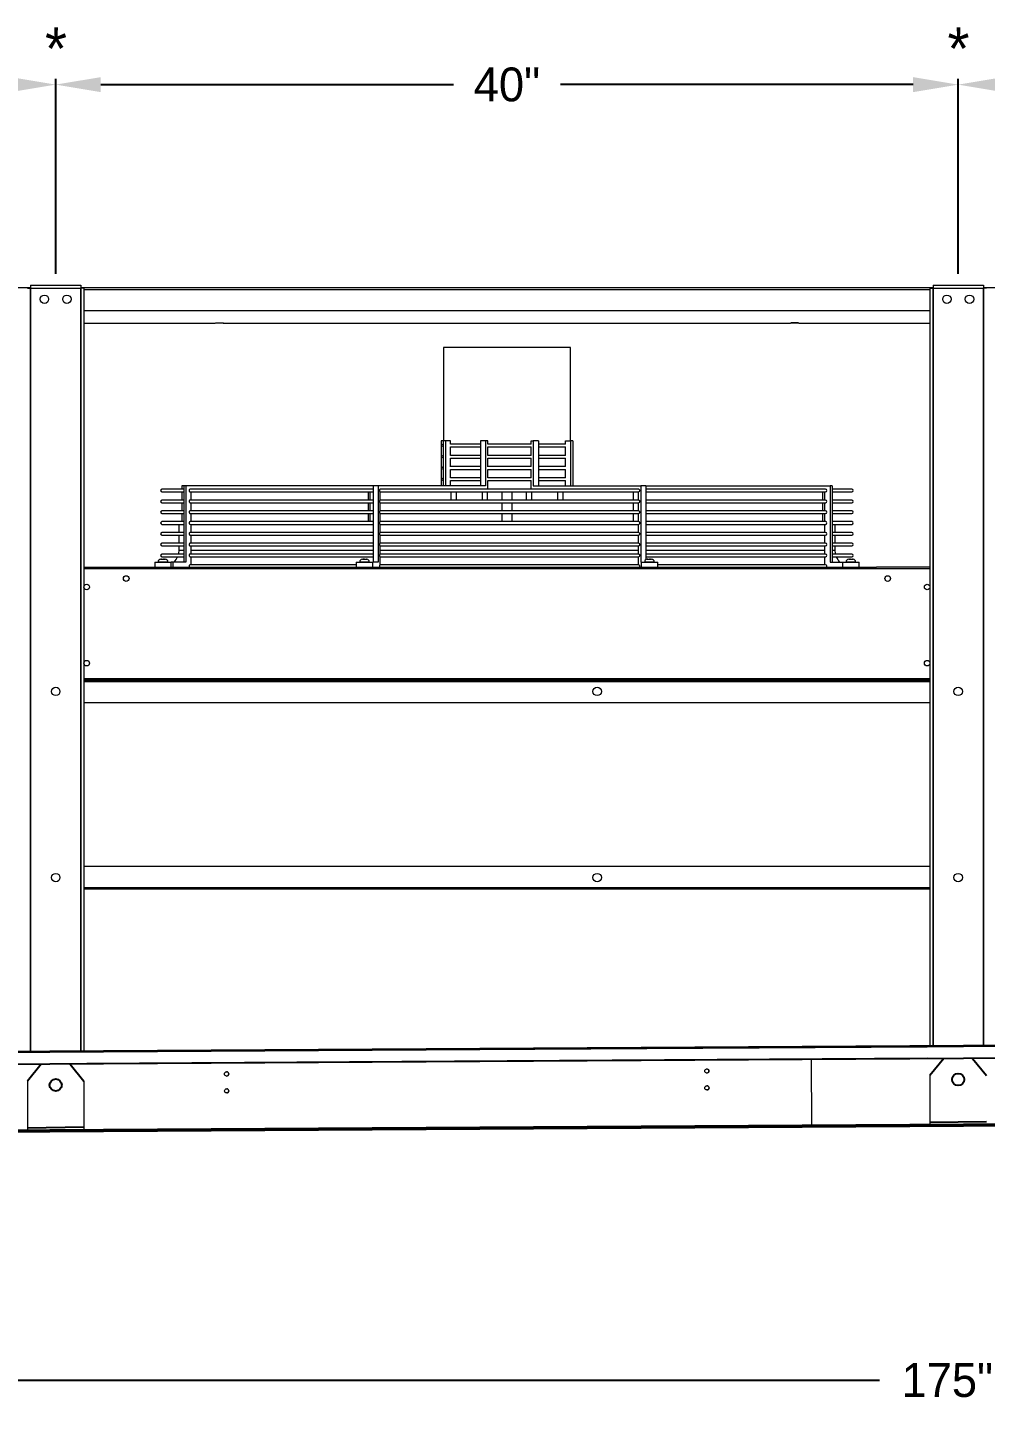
# Model space of a CAD drawing. Extents: x 6 to 271, y -23 to 146.
# Drawn here: x 136.7 to 179.2, y 35.3 to 96.2 of the extents above; entities that cross this region are included whole.
import ezdxf
from ezdxf.enums import TextEntityAlignment as Align

# ---------------------------------------------------------------- set-up
doc = ezdxf.new("R2010")
doc.units = 0
doc.header["$MEASUREMENT"] = 0
doc.layers.get('0').update_dxf_attribs({"linetype": 'CONTINUOUS'})
doc.layers.get('Defpoints').update_dxf_attribs({"linetype": 'CONTINUOUS'})
doc.dimstyles.get("Standard").update_dxf_attribs({"dimtxt": 1.5, "dimasz": 2, "dimexe": 0.25, "dimexo": 0.5, "dimgap": 0.75, "dimtad": 0, "dimtih": 1, "dimtoh": 1, "dimdec": 4, "dimzin": 0, "dimdsep": 46, "dimlunit": 5, "dimtxsty": 'STANDARD', "dimcen": 0.125, "dimclrd": 1, "dimclre": 1, "dimclrt": 1, "dimadec": 0, "dimazin": 0, "dimtfac": 1, "dimtdec": 4, "dimtofl": 0, "dimtmove": 0, "dimatfit": 3, "dimfxl": 1, "dimfrac": 2, "dimtolj": 1, "dimtzin": 0, "dimarcsym": 0})

# ---------------------------------------------------------------- blocks, each defined once
blk = doc.blocks.new('*D29')
at = {"color": 7, "lineweight": -2}
for p, q in [((97.495, 85.293), (97.495, 93.929)), ((137.995, 85.293), (137.995, 93.929)), ((99.495, 93.679), (112.62, 93.679)), ((135.995, 93.679), (122.87, 93.679))]:
    blk.add_line(p, q, dxfattribs=at)
at = {"color": 7}
for points in [[(99.495, 94.012), (99.495, 93.346), (97.495, 93.679)], [(135.995, 94.012), (135.995, 93.346), (137.995, 93.679)]]:
    blk.add_solid(points, dxfattribs=at)
at = {"layer": 'Defpoints', "color": 0}
for p in [(137.995, 93.679), (97.495, 84.793), (137.995, 84.793)]:
    blk.add_point(p, dxfattribs=at)
at = {"color": 7, "insert": (117.745, 93.679), "char_height": 1.5, "attachment_point": 5}
blk.add_mtext('\\A1;40 1/2"', dxfattribs=at)
blk = doc.blocks.new('*D30')
at = {"color": 7, "lineweight": -2}
for p, q in [((137.995, 85.293), (137.995, 93.929)), ((177.995, 85.293), (177.995, 93.929)), ((139.995, 93.679), (155.62, 93.679)), ((175.995, 93.679), (160.37, 93.679))]:
    blk.add_line(p, q, dxfattribs=at)
at = {"color": 7}
for points in [[(139.995, 94.012), (139.995, 93.346), (137.995, 93.679)], [(175.995, 94.012), (175.995, 93.346), (177.995, 93.679)]]:
    blk.add_solid(points, dxfattribs=at)
at = {"layer": 'Defpoints', "color": 0}
for p in [(177.995, 93.679), (137.995, 84.793), (177.995, 84.793)]:
    blk.add_point(p, dxfattribs=at)
at = {"color": 7, "insert": (157.995, 93.679), "char_height": 1.5, "attachment_point": 5}
blk.add_mtext('\\A1;40"', dxfattribs=at)
blk = doc.blocks.new('*D31')
at = {"color": 7, "lineweight": -2}
for p, q in [((177.995, 85.293), (177.995, 93.929)), ((217.995, 85.293), (217.995, 93.929)), ((179.995, 93.679), (195.62, 93.679)), ((215.995, 93.679), (200.37, 93.679))]:
    blk.add_line(p, q, dxfattribs=at)
at = {"color": 7}
for points in [[(179.995, 94.012), (179.995, 93.346), (177.995, 93.679)], [(215.995, 94.012), (215.995, 93.346), (217.995, 93.679)]]:
    blk.add_solid(points, dxfattribs=at)
at = {"layer": 'Defpoints', "color": 0}
for p in [(217.995, 93.679), (177.995, 84.793), (217.995, 84.793)]:
    blk.add_point(p, dxfattribs=at)
at = {"color": 7, "insert": (197.995, 93.679), "char_height": 1.5, "attachment_point": 5}
blk.add_mtext('\\A1;40"', dxfattribs=at)
blk = doc.blocks.new('*D34')
at = {"color": 7, "lineweight": -2}
for p, q in [((265.011, 47.584), (265.011, 36.018)), ((90.014, 46.497), (90.014, 36.018)), ((92.014, 36.268), (174.512, 36.268)), ((263.011, 36.268), (180.512, 36.268))]:
    blk.add_line(p, q, dxfattribs=at)
at = {"color": 7}
for points in [[(92.014, 36.601), (92.014, 35.934), (90.014, 36.268)], [(263.011, 36.601), (263.011, 35.934), (265.011, 36.268)]]:
    blk.add_solid(points, dxfattribs=at)
at = {"layer": 'Defpoints', "color": 0}
for p in [(265.011, 48.084), (90.014, 46.997), (265.011, 36.268)]:
    blk.add_point(p, dxfattribs=at)
at = {"color": 7, "insert": (177.512, 36.268), "char_height": 1.5, "attachment_point": 5}
blk.add_mtext('\\A1;175"', dxfattribs=at)

msp = doc.modelspace()

# ---------------------------------------------------------------- linework, layer by layer
at = {"color": 0, "linetype": 'Continuous', "lineweight": 15}
for p, q in [((136.88066, 84.79342), (136.88066, 84.65892)), ((136.88066, 84.79342), (139.10966, 84.79342)), ((139.10966, 84.79342), (139.10966, 84.65892)), ((176.88066, 84.79342), (176.88066, 84.65892)), ((176.88066, 84.79342), (179.10966, 84.79342)), ((179.10966, 84.79342), (179.10966, 84.65892)), ((136.74516, 84.65792), (136.87966, 84.65792)), ((136.87966, 84.65792), (136.87966, 50.84469)), ((136.88066, 84.65792), (136.87966, 84.65792)), ((136.88066, 84.65892), (139.10966, 84.65892)), ((136.88066, 84.65792), (136.88066, 84.65892)), ((136.88066, 84.65792), (139.10966, 84.65792)), ((136.88066, 50.84469), (136.88066, 84.65792)), ((139.10966, 84.65792), (139.10966, 84.65892)), ((139.11066, 84.65792), (139.10966, 84.65792)), ((139.10966, 50.85854), (139.10966, 84.65792)), ((139.24516, 84.65792), (139.11066, 84.65792)), ((139.11066, 84.65792), (139.11066, 50.85854)), ((139.24516, 84.65792), (139.24516, 50.85938)), ((139.24516, 84.60492), (176.74516, 84.60492)), ((176.74516, 84.65792), (176.74516, 51.0923)), ((176.74516, 84.65792), (176.87966, 84.65792)), ((176.87966, 84.65792), (176.87966, 51.09314)), ((176.88066, 84.65792), (176.87966, 84.65792)), ((176.88066, 84.65892), (179.10966, 84.65892)), ((176.88066, 84.65792), (176.88066, 84.65892)), ((176.88066, 84.65792), (179.10966, 84.65792)), ((176.88066, 51.09314), (176.88066, 84.65792)), ((179.10966, 84.65792), (179.10966, 84.65892)), ((179.11066, 84.65792), (179.10966, 84.65792)), ((179.10966, 51.10699), (179.10966, 84.65792)), ((179.24516, 84.65792), (179.11066, 84.65792)), ((179.11066, 84.65792), (179.11066, 51.10699)), ((139.24516, 83.67363), (176.74516, 83.67363)), ((139.24516, 83.11133), (145.05766, 83.11133)), ((145.43266, 83.11133), (170.55766, 83.11133)), ((170.93266, 83.11133), (176.74516, 83.11133)), ((159.07146, 82.03692), (155.18266, 82.03692)), ((160.80767, 82.03692), (159.07146, 82.03692)), ((155.07795, 77.90092), (155.07795, 75.90592)), ((155.17132, 77.90092), (155.07795, 77.90092)), ((155.2647, 77.90092), (155.17132, 77.90092)), ((155.17132, 77.90092), (155.17132, 75.90592)), ((155.2647, 77.90092), (155.2647, 75.90592)), ((155.49013, 77.90092), (155.2647, 77.90092)), ((155.49013, 77.7501), (155.49013, 77.90092)), ((156.82549, 77.75104), (155.49013, 77.75104)), ((155.49013, 77.2501), (155.49013, 77.63198)), ((155.49013, 77.63104), (156.82549, 77.63104)), ((157.05092, 77.90092), (156.82549, 77.90092)), ((156.82549, 77.90092), (156.82549, 75.90592)), ((157.05092, 77.90092), (157.05092, 75.90592)), ((157.14429, 77.90092), (157.05092, 77.90092)), ((157.14429, 77.7501), (157.14429, 77.90092)), ((159.07146, 77.75104), (157.14429, 77.75104)), ((157.14429, 77.2501), (157.14429, 77.63198)), ((157.14429, 77.63104), (159.07146, 77.63104)), ((159.07146, 77.75104), (159.07146, 77.90092)), ((159.07146, 77.90092), (159.16483, 77.90092)), ((159.07146, 77.25104), (159.07146, 77.63104)), ((159.16483, 77.90092), (159.16483, 75.90592)), ((159.39026, 77.90092), (159.16483, 77.90092)), ((159.39026, 77.90092), (159.39026, 75.90592)), ((160.59357, 77.75104), (159.39026, 77.75104)), ((159.39026, 77.63104), (160.59357, 77.63104)), ((160.59357, 77.75104), (160.59357, 77.90092)), ((160.59357, 77.90092), (160.819, 77.90092)), ((160.59357, 77.25104), (160.59357, 77.63104)), ((160.819, 77.90092), (160.819, 75.90592)), ((160.91238, 77.90092), (160.819, 77.90092)), ((160.91238, 77.90092), (160.91238, 75.90592)), ((156.82549, 77.25104), (155.49013, 77.25104)), ((155.49013, 76.7501), (155.49013, 77.13198)), ((155.49013, 77.13104), (156.82549, 77.13104)), ((159.07146, 77.25104), (157.14429, 77.25104)), ((157.14429, 76.7501), (157.14429, 77.13198)), ((157.14429, 77.13104), (159.07146, 77.13104)), ((159.07146, 76.75104), (159.07146, 77.13104)), ((160.59357, 77.25104), (159.39026, 77.25104)), ((159.39026, 77.13104), (160.59357, 77.13104)), ((160.59357, 76.75104), (160.59357, 77.13104)), ((156.82549, 76.75104), (155.49013, 76.75104)), ((155.49013, 76.2501), (155.49013, 76.63198)), ((155.49013, 76.63104), (156.82549, 76.63104)), ((156.82549, 76.25104), (155.49013, 76.25104)), ((159.07146, 76.75104), (157.14429, 76.75104)), ((157.14429, 76.2501), (157.14429, 76.63198)), ((157.14429, 76.63104), (159.07146, 76.63104)), ((159.07146, 76.25104), (157.14429, 76.25104)), ((159.07146, 76.25104), (159.07146, 76.63104)), ((160.59357, 76.75104), (159.39026, 76.75104)), ((159.39026, 76.63104), (160.59357, 76.63104)), ((160.59357, 76.25104), (159.39026, 76.25104)), ((160.59357, 76.25104), (160.59357, 76.63104)), ((143.67503, 75.75104), (142.70505, 75.75104)), ((142.70505, 75.63104), (143.67503, 75.63104)), ((143.58166, 75.90592), (143.58166, 75.75104)), ((143.67503, 75.90592), (143.58166, 75.90592)), ((143.58166, 75.63104), (143.58166, 75.27237)), ((143.76841, 75.90592), (143.67503, 75.90592)), ((143.67503, 75.90592), (143.67503, 72.52492)), ((143.76841, 75.90592), (143.76841, 72.52492)), ((152.06357, 75.90592), (143.76841, 75.90592)), ((143.96412, 75.63104), (152.06357, 75.63104)), ((152.06357, 75.75104), (143.96416, 75.75104)), ((143.99383, 75.27237), (143.99383, 75.63104)), ((151.83814, 75.63104), (151.83814, 75.27237)), ((151.93152, 75.27237), (151.93152, 75.63104)), ((152.289, 75.90592), (152.06357, 75.90592)), ((152.06357, 75.90592), (152.06357, 72.52492)), ((152.289, 75.90592), (152.289, 72.52492)), ((157.05092, 75.90592), (152.289, 75.90592)), ((152.37006, 75.63104), (163.84644, 75.63104)), ((163.84644, 75.75104), (152.37014, 75.75104)), ((152.38237, 75.27237), (152.38237, 75.63104)), ((155.49013, 75.90592), (155.49013, 76.13198)), ((155.49013, 76.13104), (156.82549, 76.13104)), ((157.14429, 75.75104), (157.14429, 76.13198)), ((157.14429, 76.13104), (159.07146, 76.13104)), ((159.07146, 75.75104), (159.07146, 76.13104)), ((159.16483, 75.90592), (163.92676, 75.90592)), ((159.39026, 76.13104), (160.59357, 76.13104)), ((160.59357, 75.90592), (160.59357, 76.13104)), ((163.60796, 75.27237), (163.60796, 75.63104)), ((163.83338, 75.27237), (163.83338, 75.63104)), ((163.92676, 75.90592), (163.92676, 72.52492)), ((164.15218, 75.90592), (163.92676, 75.90592)), ((164.15218, 75.90592), (164.15218, 72.63302)), ((164.15218, 75.90592), (172.31529, 75.90592)), ((172.12139, 75.75104), (164.15218, 75.75104)), ((164.15218, 75.63104), (172.12139, 75.63104)), ((171.99649, 75.27237), (171.99649, 75.63104)), ((172.08987, 75.27237), (172.08987, 75.63104)), ((172.31529, 75.90592), (172.31529, 72.52492)), ((172.40867, 75.90592), (172.31529, 75.90592)), ((172.40867, 75.90592), (172.40867, 72.52492)), ((173.28528, 75.75104), (172.40867, 75.75104)), ((172.40867, 75.63104), (173.28528, 75.63104)), ((143.67503, 75.27237), (142.70505, 75.27237)), ((142.70505, 75.15237), (143.67503, 75.15237)), ((143.58166, 75.15237), (143.58166, 74.79371)), ((143.96412, 75.15237), (152.06357, 75.15237)), ((152.06357, 75.27237), (143.96416, 75.27237)), ((143.99383, 74.79371), (143.99383, 75.15237)), ((151.83814, 75.15237), (151.83814, 74.79371)), ((151.93152, 74.79371), (151.93152, 75.15237)), ((152.37006, 75.15237), (163.84644, 75.15237)), ((163.84644, 75.27237), (152.37014, 75.27237)), ((152.38237, 74.79371), (152.38237, 75.15237)), ((163.60796, 74.79371), (163.60796, 75.15237)), ((163.83338, 74.79371), (163.83338, 75.15237)), ((172.12139, 75.27237), (164.15218, 75.27237)), ((164.15218, 75.15237), (172.12139, 75.15237)), ((171.99649, 74.79371), (171.99649, 75.15237)), ((172.08987, 74.79371), (172.08987, 75.15237)), ((173.28528, 75.27237), (172.40867, 75.27237)), ((172.40867, 75.15237), (173.28528, 75.15237)), ((143.67503, 74.79371), (142.70505, 74.79371)), ((142.70505, 74.67371), (143.67503, 74.67371)), ((143.58166, 74.67371), (143.58166, 74.31504)), ((143.96412, 74.67371), (152.06357, 74.67371)), ((152.06357, 74.79371), (143.96416, 74.79371)), ((143.99383, 74.31504), (143.99383, 74.67371)), ((151.83814, 74.67371), (151.83814, 74.31504)), ((151.93152, 74.31504), (151.93152, 74.67371)), ((152.37006, 74.67371), (163.84644, 74.67371)), ((163.84644, 74.79371), (152.37014, 74.79371)), ((152.38237, 74.31504), (152.38237, 74.67371)), ((163.60796, 74.31504), (163.60796, 74.67371)), ((163.83338, 74.31504), (163.83338, 74.67371)), ((172.12139, 74.79371), (164.15218, 74.79371)), ((164.15218, 74.67371), (172.12139, 74.67371)), ((171.99649, 74.31504), (171.99649, 74.67371)), ((172.08987, 74.31504), (172.08987, 74.67371)), ((173.28528, 74.79371), (172.40867, 74.79371)), ((172.40867, 74.67371), (173.28528, 74.67371)), ((143.67503, 74.31504), (142.70505, 74.31504)), ((142.70505, 74.19504), (143.67503, 74.19504)), ((143.67503, 73.83638), (142.70505, 73.83638)), ((143.96412, 74.19504), (152.06357, 74.19504)), ((152.06357, 74.31504), (143.96416, 74.31504)), ((152.06357, 73.83638), (143.96416, 73.83638)), ((143.99383, 73.83638), (143.99383, 74.19504)), ((152.37006, 74.19504), (163.84644, 74.19504)), ((163.84644, 74.31504), (152.37014, 74.31504)), ((163.84644, 73.83638), (152.37014, 73.83638)), ((152.38237, 73.83638), (152.38237, 74.19504)), ((163.83338, 73.83638), (163.83338, 74.19504)), ((172.12139, 74.31504), (164.15218, 74.31504)), ((164.15218, 74.19504), (172.12139, 74.19504)), ((172.12139, 73.83638), (164.15218, 73.83638)), ((172.08987, 73.83638), (172.08987, 74.19504)), ((173.28528, 74.31504), (172.40867, 74.31504)), ((172.40867, 74.19504), (173.28528, 74.19504)), ((173.28528, 73.83638), (172.40867, 73.83638)), ((142.70505, 73.71638), (143.67503, 73.71638)), ((143.67503, 73.35771), (142.70505, 73.35771)), ((142.70505, 73.23771), (143.67503, 73.23771)), ((143.96412, 73.71638), (152.06357, 73.71638)), ((143.96412, 73.23771), (152.06357, 73.23771)), ((152.06357, 73.35771), (143.96416, 73.35771)), ((143.99383, 73.35771), (143.99383, 73.71638)), ((143.99383, 72.87904), (143.99383, 73.23771)), ((152.37006, 73.71638), (163.84644, 73.71638)), ((152.37006, 73.23771), (163.84644, 73.23771)), ((163.84644, 73.35771), (152.37014, 73.35771)), ((152.38237, 73.35771), (152.38237, 73.71638)), ((152.38237, 72.87904), (152.38237, 73.23771)), ((163.83338, 73.35771), (163.83338, 73.71638)), ((163.83338, 72.87904), (163.83338, 73.23771)), ((164.15218, 73.71638), (172.12139, 73.71638)), ((172.12139, 73.35771), (164.15218, 73.35771)), ((164.15218, 73.23771), (172.12139, 73.23771)), ((172.08987, 73.35771), (172.08987, 73.71638)), ((172.08987, 72.87904), (172.08987, 73.23771)), ((172.40867, 73.71638), (173.28528, 73.71638)), ((173.28528, 73.35771), (172.40867, 73.35771)), ((172.40867, 73.23771), (173.28528, 73.23771)), ((142.38215, 72.52492), (142.41024, 72.52492)), ((142.41024, 72.52492), (143.12015, 72.52492)), ((142.54905, 72.52592), (142.5324, 72.52592)), ((142.9699, 72.52592), (142.54905, 72.52592)), ((142.6564, 72.64992), (142.65655, 72.64992)), ((142.65929, 72.64992), (142.65655, 72.64992)), ((142.65929, 72.64992), (142.66979, 72.64992)), ((142.68047, 72.64992), (142.66979, 72.64992)), ((142.68047, 72.64992), (142.75651, 72.64992)), ((143.67503, 72.87904), (142.70505, 72.87904)), ((142.70505, 72.75904), (143.67503, 72.75904)), ((142.76806, 72.64992), (142.75651, 72.64992)), ((142.77434, 72.64992), (142.76806, 72.64992)), ((142.77434, 72.64992), (142.79971, 72.64992)), ((142.81425, 72.64992), (142.79971, 72.64992)), ((142.81425, 72.64992), (142.8459, 72.64992)), ((143.18543, 72.52492), (143.12015, 72.52492)), ((143.18543, 72.52492), (143.18543, 72.29342)), ((143.76841, 72.52492), (143.18543, 72.52492)), ((143.67503, 73.03092), (143.44736, 73.03092)), ((143.96412, 72.75904), (152.06357, 72.75904)), ((152.06357, 72.87904), (143.96416, 72.87904)), ((152.06357, 73.03092), (143.99383, 73.03092)), ((143.99383, 72.40038), (143.99383, 72.75904)), ((151.31188, 72.52492), (151.33997, 72.52492)), ((151.33997, 72.52492), (152.04988, 72.52492)), ((151.59718, 72.52592), (151.46214, 72.52592)), ((151.58614, 72.64992), (151.61778, 72.64992)), ((151.89964, 72.52592), (151.59718, 72.52592)), ((151.63232, 72.64992), (151.61778, 72.64992)), ((151.63232, 72.64992), (151.6577, 72.64992)), ((151.66397, 72.64992), (151.6577, 72.64992)), ((151.67552, 72.64992), (151.66397, 72.64992)), ((151.67552, 72.64992), (151.75157, 72.64992)), ((151.76225, 72.64992), (151.75157, 72.64992)), ((151.76225, 72.64992), (151.77276, 72.64992)), ((151.77548, 72.64992), (151.77276, 72.64992)), ((151.77548, 72.64992), (151.77564, 72.64992)), ((152.289, 72.52492), (152.04988, 72.52492)), ((152.37006, 72.75904), (163.84644, 72.75904)), ((163.84644, 72.87904), (152.37014, 72.87904)), ((163.83338, 73.03092), (152.38237, 73.03092)), ((152.38237, 72.40038), (152.38237, 72.75904)), ((163.83338, 72.40038), (163.83338, 72.75904)), ((163.92676, 72.52492), (163.94044, 72.52492)), ((163.94044, 72.52492), (163.96853, 72.52492)), ((163.96853, 72.52492), (164.67844, 72.52492)), ((164.39315, 72.52592), (164.09069, 72.52592)), ((172.08987, 73.03092), (164.15218, 73.03092)), ((172.12139, 72.87904), (164.15218, 72.87904)), ((164.15218, 72.75904), (172.12139, 72.75904)), ((164.21469, 72.64992), (164.21484, 72.64992)), ((164.21757, 72.64992), (164.21484, 72.64992)), ((164.21757, 72.64992), (164.22808, 72.64992)), ((164.23876, 72.64992), (164.22808, 72.64992)), ((164.23876, 72.64992), (164.3148, 72.64992)), ((164.32635, 72.64992), (164.3148, 72.64992)), ((164.33263, 72.64992), (164.32635, 72.64992)), ((164.33263, 72.64992), (164.358, 72.64992)), ((164.37254, 72.64992), (164.358, 72.64992)), ((164.37254, 72.64992), (164.40419, 72.64992)), ((164.52819, 72.52592), (164.39315, 72.52592)), ((172.08987, 72.40038), (172.08987, 72.75904)), ((172.31529, 72.52492), (172.87018, 72.52492)), ((172.54296, 73.03092), (172.40867, 73.03092)), ((173.28528, 72.87904), (172.40867, 72.87904)), ((172.40867, 72.75904), (173.28528, 72.75904)), ((172.87018, 72.52492), (172.89827, 72.52492)), ((172.89827, 72.52492), (173.60818, 72.52492)), ((173.44127, 72.52592), (173.02043, 72.52592)), ((173.14442, 72.64992), (173.17607, 72.64992)), ((173.19061, 72.64992), (173.17607, 72.64992)), ((173.19061, 72.64992), (173.21598, 72.64992)), ((173.22226, 72.64992), (173.21598, 72.64992)), ((173.23382, 72.64992), (173.22226, 72.64992)), ((173.23382, 72.64992), (173.30986, 72.64992)), ((173.32053, 72.64992), (173.30986, 72.64992)), ((173.32053, 72.64992), (173.33104, 72.64992)), ((173.33377, 72.64992), (173.33104, 72.64992)), ((173.33377, 72.64992), (173.33392, 72.64992)), ((173.45792, 72.52592), (173.44127, 72.52592)), ((139.24516, 72.29342), (141.62016, 72.29342)), ((139.24516, 72.24242), (176.74516, 72.24242)), ((141.62016, 72.29342), (174.37016, 72.29342)), ((151.31188, 72.40038), (143.96416, 72.40038)), ((163.84644, 72.40038), (152.37014, 72.40038)), ((172.12139, 72.40038), (164.67844, 72.40038)), ((176.74516, 72.29342), (174.37016, 72.29342)), ((176.74516, 67.34442), (139.24516, 67.34442)), ((139.24516, 67.34342), (176.74516, 67.34342)), ((139.24516, 67.29342), (176.74516, 67.29342)), ((139.24516, 67.22992), (176.74516, 67.22992)), ((139.24516, 66.29342), (176.74516, 66.29342)), ((139.24516, 59.04342), (176.74516, 59.04342)), ((139.24516, 58.10692), (176.74516, 58.10692)), ((139.24516, 58.04342), (176.74516, 58.04342)), ((139.3659, 50.86013), (176.61518, 51.09149)), ((139.36617, 50.81593), (176.61545, 51.0473)), ((139.24516, 50.30273), (171.49374, 50.50304)), ((176.61863, 50.53558), (139.36935, 50.30421)), ((171.49374, 50.50304), (176.74516, 50.53566)), ((171.51205, 47.5541), (171.49374, 50.50304)), ((171.51205, 47.5541), (171.49374, 50.50304)), ((136.74516, 49.52594), (136.74516, 47.31229)), ((139.24516, 49.52594), (139.24516, 47.35327)), ((176.74516, 49.7744), (176.74516, 47.56074)), ((139.24516, 47.35368), (171.51205, 47.5541)), ((171.51205, 47.5541), (176.74516, 47.5866)), ((171.51237, 47.5031), (176.74516, 47.5356)), ((139.24516, 47.30268), (171.51237, 47.5031))]:
    msp.add_line(p, q, dxfattribs=at)
at = {"color": 0}
for p, q in [((96.11673, 50.59149), (259.86357, 51.60858)), ((259.86385, 51.56438), (96.117, 50.5473)), ((96.24517, 50.03565), (259.74516, 51.0512)), ((137.35571, 50.27169), (136.74516, 49.52594)), ((138.63462, 50.27169), (139.24516, 49.52594)), ((177.35571, 50.52014), (176.74516, 49.7744)), ((178.63462, 50.52014), (179.24516, 49.7744)), ((259.74516, 48.10214), (96.24517, 47.08659)), ((96.24517, 47.03559), (259.74516, 48.05114)), ((179.24516, 47.72673), (176.74516, 47.68574)), ((176.74516, 47.56074), (176.74516, 47.50973)), ((139.24516, 47.47827), (136.74516, 47.43729)), ((136.74516, 47.31229), (136.74516, 47.26128))]:
    msp.add_line(p, q, dxfattribs=at)
at = {"color": 0, "linetype": 'Continuous', "lineweight": 15, "flags": 128}
for points in [[(145.05766, 83.11133), (145.06526, 83.11549), (145.08743, 83.11931), (145.12237, 83.12248), (145.16727, 83.12476), (145.21848, 83.12594), (145.27185, 83.12594), (145.32305, 83.12476), (145.36795, 83.12248), (145.4029, 83.11931), (145.42507, 83.11549), (145.43266, 83.11133)], [(145.43266, 83.11133), (145.42502, 83.11549), (145.41995, 83.11666)], [(170.55766, 83.11133), (170.56526, 83.11549), (170.58743, 83.11931), (170.62238, 83.12248), (170.66727, 83.12476), (170.71848, 83.12594), (170.77185, 83.12594), (170.82305, 83.12476), (170.86795, 83.12248), (170.9029, 83.11931), (170.92507, 83.11549), (170.93266, 83.11133)], [(170.93266, 83.11133), (170.92502, 83.11549), (170.90283, 83.11931), (170.86788, 83.12248), (170.82301, 83.12474), (170.77183, 83.12593), (170.7185, 83.12593), (170.66732, 83.12474), (170.62245, 83.12248), (170.5875, 83.11931), (170.56531, 83.11549), (170.55766, 83.11133)], [(163.84644, 75.75104), (163.84649, 75.75104), (163.85577, 75.74586), (163.86345, 75.73133), (163.86823, 75.70993), (163.86929, 75.68531), (163.86646, 75.66166), (163.86021, 75.64303), (163.85161, 75.63258), (163.84644, 75.63104)], [(163.84644, 75.27237), (163.85069, 75.27133), (163.85906, 75.2625), (163.86547, 75.24592), (163.86895, 75.22416), (163.86895, 75.20058), (163.86547, 75.17882), (163.85906, 75.16225), (163.85069, 75.15341), (163.84644, 75.15237)], [(163.84644, 74.79371), (163.85069, 74.79267), (163.85906, 74.78383), (163.86547, 74.76725), (163.86895, 74.7455), (163.86895, 74.72192), (163.86547, 74.70016), (163.85906, 74.68358), (163.85069, 74.67475), (163.84644, 74.67371)], [(163.84644, 74.31504), (163.85069, 74.314), (163.85906, 74.30517), (163.86547, 74.28859), (163.86895, 74.26683), (163.86895, 74.24325), (163.86547, 74.22149), (163.85906, 74.20492), (163.85069, 74.19608), (163.84644, 74.19504)], [(163.84644, 73.83638), (163.85069, 73.83534), (163.85906, 73.8265), (163.86547, 73.80992), (163.86895, 73.78817), (163.86895, 73.76459), (163.86547, 73.74283), (163.85906, 73.72625), (163.85069, 73.71741), (163.84644, 73.71638)], [(163.84644, 73.35771), (163.85069, 73.35667), (163.85906, 73.34784), (163.86547, 73.33126), (163.86895, 73.3095), (163.86895, 73.28592), (163.86547, 73.26416), (163.85906, 73.24758), (163.85069, 73.23875), (163.84644, 73.23771)], [(143.44736, 73.03092), (143.43973, 72.92419), (143.43182, 72.87904)], [(163.84644, 72.87904), (163.85069, 72.87801), (163.85906, 72.86917), (163.86547, 72.85259), (163.86895, 72.83083), (163.86895, 72.80725), (163.86547, 72.7855), (163.85906, 72.76892), (163.85069, 72.76008), (163.84644, 72.75904)], [(172.5585, 72.87904), (172.5506, 72.92419), (172.54296, 73.03092)], [(163.84644, 72.40038), (163.85095, 72.39921), (163.85939, 72.38993), (163.86576, 72.37278), (163.86907, 72.35048), (163.86878, 72.32658), (163.86494, 72.30486), (163.86073, 72.29342)], [(171.51205, 47.5541), (171.51211, 47.54415), (171.51217, 47.53458), (171.51223, 47.52576), (171.51227, 47.51804), (171.51232, 47.51169), (171.51234, 47.50698), (171.51236, 47.50408), (171.51237, 47.5031)], [(171.51237, 47.5031), (171.51236, 47.50408), (171.51234, 47.50698), (171.51232, 47.51169), (171.51227, 47.51804), (171.51223, 47.52576), (171.51217, 47.53458), (171.51211, 47.54415), (171.51205, 47.5541)]]:
    msp.add_lwpolyline(points, dxfattribs=at)
at = {"color": 0, "linetype": 'Continuous', "lineweight": 15}
for centre, radius in [((137.49516, 84.16842), 0.1875), ((138.49516, 84.16842), 0.1875), ((177.49516, 84.16842), 0.1875), ((178.49516, 84.16842), 0.1875), ((141.12016, 71.79342), 0.125), ((174.87016, 71.79342), 0.125), ((139.37016, 71.41842), 0.125), ((176.62016, 71.41842), 0.125), ((139.37016, 68.04342), 0.125), ((176.62016, 68.04342), 0.125), ((137.99516, 66.79342), 0.1875), ((161.99516, 66.79342), 0.1875), ((177.99516, 66.79342), 0.1875), ((137.99516, 58.54342), 0.1875), ((161.99516, 58.54342), 0.1875), ((177.99516, 58.54342), 0.1875), ((166.85493, 49.97422), 0.09375), ((145.56934, 49.84201), 0.09375), ((145.574, 49.09202), 0.09375), ((166.85959, 49.22423), 0.09375)]:
    msp.add_circle(centre, radius, dxfattribs=at)
at = {"color": 0}
for centre in [(137.99516, 49.35026), (177.99516, 49.59872)]:
    msp.add_circle(centre, 0.26853, dxfattribs=at)
at = {"color": 0, "linetype": 'Continuous', "lineweight": 15}
for centre, radius, start, end in [((155.18266, 77.69104), 0.06, 100.8922831, 259.1077169), ((155.18266, 77.19104), 0.06, 100.8922831, 259.1077169), ((155.18266, 76.69104), 0.06, 100.8922831, 259.1077169), ((155.18266, 76.19104), 0.06, 100.8922831, 259.1077169), ((142.70505, 75.69104), 0.06, 90, 270), ((172.11822, 75.69104), 0.06008, 273.0259427, 86.9740573), ((173.28528, 75.69104), 0.06, 270, 90), ((142.70505, 75.21237), 0.06, 90, 270), ((172.11809, 75.21237), 0.06009, 273.1423588, 86.8576412), ((173.28528, 75.21237), 0.06, 270, 90), ((142.70505, 74.73371), 0.06, 90, 270), ((172.11809, 74.73371), 0.06009, 273.1429714, 86.8570286), ((173.28528, 74.73371), 0.06, 270, 90), ((142.70505, 74.25504), 0.06, 90, 270), ((142.70505, 73.77638), 0.06, 90, 270), ((172.11809, 74.25504), 0.06009, 273.1414103, 86.8585897), ((172.11809, 73.77638), 0.06009, 273.1429714, 86.8570286), ((173.28528, 74.25504), 0.06, 270, 90), ((173.28528, 73.77638), 0.06, 270, 90), ((142.70505, 73.29771), 0.06, 90, 270), ((172.11809, 73.29771), 0.06009, 273.1414103, 86.8585897), ((173.28528, 73.29771), 0.06, 270, 90), ((142.6564, 72.52592), 0.124, 90, 180), ((142.70505, 72.81904), 0.06, 90, 270), ((142.8459, 72.52592), 0.124, 0, 90), ((142.69736, 73.03092), 0.75, 317.5717297, 338.7458884), ((151.58614, 72.52592), 0.124, 90, 180), ((151.77564, 72.52592), 0.124, 0, 90), ((164.21469, 72.52592), 0.124, 90, 180), ((164.40419, 72.52592), 0.124, 0, 90), ((172.11809, 72.81904), 0.06009, 273.1429714, 86.8570286), ((173.29296, 73.03092), 0.75, 201.2541116, 222.4282703), ((173.14443, 72.52592), 0.124, 90, 180), ((173.28528, 72.81904), 0.06, 270, 90), ((173.33393, 72.52592), 0.124, 0, 90), ((172.11678, 72.33985), 0.06071, 310.1191769, 85.6458191), ((166.85407, 49.97421), 0.09375, 0.3558767, 90.0939395), ((166.85407, 49.97421), 0.09375, 270.6178145, 0.3558767), ((145.56877, 49.842), 0.09375, 0.3558767, 90.1812788), ((145.56877, 49.842), 0.09375, 270.5304737, 0.3558767), ((145.57343, 49.09202), 0.09375, 0.3558767, 90.1813911), ((145.57343, 49.09202), 0.09375, 270.5303567, 0.3558767), ((166.85873, 49.22423), 0.09375, 0.3558767, 90.0940106), ((166.85873, 49.22423), 0.09375, 270.6177403, 0.3558767)]:
    msp.add_arc(centre, radius, start, end, dxfattribs=at)
for points in [[(136.88066, 84.66842), (98.60966, 84.66842)], [(176.88066, 84.66842), (139.10966, 84.66842)], [(216.88066, 84.66842), (179.10966, 84.66842)], [(139.24516, 83.11114), (145.05766, 83.11114)], [(145.43266, 83.11114), (170.55766, 83.11114)], [(170.93266, 83.11114), (176.74516, 83.11114)], [(155.18266, 82.03692), (155.18266, 77.90092)], [(160.80767, 77.90092), (160.80767, 82.03692)], [(155.50503, 75.63104), (155.50503, 75.27237)], [(155.75503, 75.27237), (155.75503, 75.63104)], [(156.89049, 75.63104), (156.89049, 75.27237)], [(157.14049, 75.27237), (157.14049, 75.63104)], [(157.76866, 75.63104), (157.76866, 75.27237)], [(158.22166, 75.27237), (158.22166, 75.63104)], [(158.84983, 75.63104), (158.84983, 75.27237)], [(159.09983, 75.27237), (159.09983, 75.63104)], [(160.2353, 75.63104), (160.2353, 75.27237)], [(160.48529, 75.27237), (160.48529, 75.63104)], [(157.76866, 75.15237), (157.76866, 74.79371)], [(158.22166, 74.79371), (158.22166, 75.15237)], [(157.76866, 74.67371), (157.76866, 74.31504)], [(158.22166, 74.31504), (158.22166, 74.67371)], [(143.44736, 74.19504), (143.44736, 73.83638)], [(172.54296, 73.83638), (172.54296, 74.19504)], [(143.44736, 73.71638), (143.44736, 73.35771)], [(143.44736, 73.23771), (143.44736, 73.03092)], [(172.54296, 73.35771), (172.54296, 73.71638)], [(172.54296, 73.03092), (172.54296, 73.23771)], [(142.38215, 72.52492), (142.38215, 72.29342)], [(142.5324, 72.52592), (142.5324, 72.52492)], [(142.65655, 72.64992), (142.65258, 72.64986)], [(142.65258, 72.64986), (142.65929, 72.64992)], [(142.66979, 72.64992), (142.6765, 72.64986)], [(142.6765, 72.64986), (142.68047, 72.64992)], [(142.75651, 72.64992), (142.75815, 72.64986)], [(142.75815, 72.64986), (142.77434, 72.64992)], [(142.79971, 72.64992), (142.8159, 72.64986)], [(142.8159, 72.64986), (142.81425, 72.64992)], [(142.9699, 72.52492), (142.9699, 72.52592)], [(143.12015, 72.29342), (143.12015, 72.52492)], [(151.31188, 72.52492), (151.31188, 72.29342)], [(151.46214, 72.52592), (151.46214, 72.52492)], [(151.61778, 72.64992), (151.61614, 72.64986)], [(151.61614, 72.64986), (151.63232, 72.64992)], [(151.6577, 72.64992), (151.67388, 72.64986)], [(151.67388, 72.64986), (151.67552, 72.64992)], [(151.75157, 72.64992), (151.75554, 72.64986)], [(151.75554, 72.64986), (151.76225, 72.64992)], [(151.77276, 72.64992), (151.77946, 72.64986)], [(151.77946, 72.64986), (151.77548, 72.64992)], [(151.89964, 72.52492), (151.89964, 72.52592)], [(152.04988, 72.29342), (152.04988, 72.52492)], [(163.94044, 72.52492), (163.94044, 72.29342)], [(164.09069, 72.52592), (164.09069, 72.52492)], [(164.21484, 72.64992), (164.21086, 72.64986)], [(164.21086, 72.64986), (164.21757, 72.64992)], [(164.22808, 72.64992), (164.23479, 72.64986)], [(164.23479, 72.64986), (164.23876, 72.64992)], [(164.3148, 72.64992), (164.31644, 72.64986)], [(164.31644, 72.64986), (164.33263, 72.64992)], [(164.358, 72.64992), (164.37419, 72.64986)], [(164.37419, 72.64986), (164.37254, 72.64992)], [(164.52819, 72.52492), (164.52819, 72.52592)], [(164.67844, 72.29342), (164.67844, 72.52492)], [(172.87018, 72.52492), (172.87018, 72.29342)], [(173.02043, 72.52592), (173.02043, 72.52492)], [(173.17607, 72.64992), (173.17443, 72.64986)], [(173.17443, 72.64986), (173.19061, 72.64992)], [(173.21598, 72.64992), (173.23217, 72.64986)], [(173.23217, 72.64986), (173.23382, 72.64992)], [(173.30986, 72.64992), (173.31383, 72.64986)], [(173.31383, 72.64986), (173.32053, 72.64992)], [(173.33104, 72.64992), (173.33775, 72.64986)], [(173.33775, 72.64986), (173.33377, 72.64992)], [(173.45792, 72.52492), (173.45792, 72.52592)], [(173.60818, 72.29342), (173.60818, 72.52492)]]:
    msp.add_open_spline(points, degree=1, dxfattribs=at)
for points, knots in [([(143.97046, 75.75007), (143.96554, 75.7505), (143.95438, 75.75148), (143.93759, 75.74491), (143.92258, 75.73253), (143.91224, 75.71527), (143.90775, 75.69533), (143.90962, 75.67489), (143.91762, 75.65632), (143.93089, 75.64147), (143.94779, 75.63293), (143.96105, 75.62969), (143.96756, 75.63131), (143.96801, 75.63142)], [0, 0, 0, 0, 0.07999243, 0.18139264, 0.28277433, 0.38416264, 0.48553448, 0.58689431, 0.68825734, 0.78961433, 0.89098459, 0.99238461, 1, 1, 1, 1]), ([(152.37266, 75.75046), (152.37023, 75.75067), (152.3652, 75.75112), (152.35801, 75.74337), (152.35205, 75.73011), (152.34812, 75.7123), (152.34666, 75.69213), (152.34784, 75.67184), (152.35152, 75.65367), (152.3573, 75.63989), (152.36415, 75.63164), (152.36894, 75.63158), (152.37113, 75.63154)], [0, 0, 0, 0, 0.09599895, 0.19820139, 0.30039654, 0.40258087, 0.50475546, 0.60692454, 0.70908494, 0.8112543, 0.9134395, 1, 1, 1, 1]), ([(143.97046, 75.27141), (143.96554, 75.27184), (143.95438, 75.27281), (143.93759, 75.26624), (143.92258, 75.25386), (143.91224, 75.2366), (143.90775, 75.21667), (143.90962, 75.19622), (143.91762, 75.17765), (143.93089, 75.16281), (143.94779, 75.15426), (143.96105, 75.15103), (143.96756, 75.15265), (143.96801, 75.15276)], [0, 0, 0, 0, 0.07999249, 0.18139291, 0.2827712, 0.38416468, 0.48553099, 0.5868969, 0.6882548, 0.78961199, 0.89098509, 0.99238459, 1, 1, 1, 1]), ([(152.37266, 75.27179), (152.37023, 75.27201), (152.3652, 75.27245), (152.35801, 75.2647), (152.35205, 75.25144), (152.34812, 75.23363), (152.34666, 75.21346), (152.34784, 75.19317), (152.35152, 75.175), (152.3573, 75.16123), (152.36415, 75.15298), (152.36894, 75.15291), (152.37113, 75.15288)], [0, 0, 0, 0, 0.0959993, 0.19819973, 0.30039502, 0.40258466, 0.5047594, 0.60692274, 0.70908855, 0.81125403, 0.91343937, 1, 1, 1, 1]), ([(143.97029, 74.79259), (143.96837, 74.79304), (143.96035, 74.7949), (143.94575, 74.79125), (143.92914, 74.78181), (143.91641, 74.76647), (143.90908, 74.74756), (143.90795, 74.72705), (143.91315, 74.70733), (143.92409, 74.69049), (143.93953, 74.67885), (143.95505, 74.67319), (143.96465, 74.67431), (143.96804, 74.6747)], [0, 0, 0, 0, 0.03196871, 0.13339071, 0.23481005, 0.33623442, 0.43764121, 0.53903061, 0.64042073, 0.74181349, 0.84320907, 0.94460949, 1, 1, 1, 1]), ([(152.37265, 74.79271), (152.37068, 74.79315), (152.36612, 74.79419), (152.35922, 74.78777), (152.35297, 74.77552), (152.34864, 74.75833), (152.34673, 74.73843), (152.34745, 74.71797), (152.35071, 74.69934), (152.35617, 74.68438), (152.36315, 74.67577), (152.36848, 74.67237), (152.37105, 74.67381), (152.37111, 74.67384)], [0, 0, 0, 0, 0.07796522, 0.18019132, 0.28241812, 0.38462968, 0.48683694, 0.58903182, 0.69122458, 0.79342115, 0.89562568, 0.99784519, 1, 1, 1, 1]), ([(143.97029, 74.31393), (143.96837, 74.31437), (143.96035, 74.31623), (143.94575, 74.31259), (143.92914, 74.30314), (143.91641, 74.2878), (143.90908, 74.26889), (143.90795, 74.24839), (143.91315, 74.22866), (143.92409, 74.21183), (143.93953, 74.20018), (143.95505, 74.19452), (143.96465, 74.19564), (143.96804, 74.19604)], [0, 0, 0, 0, 0.031967733, 0.133388965, 0.234808484, 0.336233027, 0.437639997, 0.539035476, 0.640420099, 0.741813031, 0.843208792, 0.944609391, 1, 1, 1, 1]), ([(143.97029, 73.83526), (143.96837, 73.83571), (143.96035, 73.83757), (143.94575, 73.83392), (143.92914, 73.82448), (143.91641, 73.80913), (143.90908, 73.79023), (143.90795, 73.76972), (143.91315, 73.75), (143.92409, 73.73316), (143.93953, 73.72151), (143.95505, 73.71586), (143.96465, 73.71698), (143.96804, 73.71737)], [0, 0, 0, 0, 0.03196771, 0.13338982, 0.23480926, 0.33623373, 0.43764063, 0.53903013, 0.64042036, 0.74181322, 0.84320891, 0.94460943, 1, 1, 1, 1]), ([(152.37265, 74.31404), (152.37068, 74.31449), (152.36612, 74.31552), (152.35922, 74.3091), (152.35297, 74.29685), (152.34864, 74.27966), (152.34673, 74.25977), (152.34745, 74.2393), (152.35071, 74.22068), (152.35617, 74.20572), (152.36315, 74.1971), (152.36848, 74.19372), (152.37105, 74.19514), (152.37111, 74.19517)], [0, 0, 0, 0, 0.07796526, 0.18018978, 0.28241682, 0.38463359, 0.48683533, 0.58903045, 0.69122346, 0.79342456, 0.89562666, 0.99784641, 1, 1, 1, 1]), ([(152.37265, 73.83537), (152.37068, 73.83582), (152.36612, 73.83685), (152.35922, 73.83044), (152.35297, 73.81818), (152.34864, 73.801), (152.34673, 73.7811), (152.34745, 73.76064), (152.35071, 73.74201), (152.35617, 73.72705), (152.36315, 73.71844), (152.36848, 73.71504), (152.37105, 73.71648), (152.37111, 73.71651)], [0, 0, 0, 0, 0.0779653, 0.18019152, 0.28241844, 0.38463011, 0.48683749, 0.58903248, 0.69121994, 0.79342091, 0.89562557, 0.99784519, 1, 1, 1, 1]), ([(143.97046, 73.35675), (143.96554, 73.35718), (143.95438, 73.35815), (143.93759, 73.35158), (143.92258, 73.3392), (143.91224, 73.32194), (143.90775, 73.302), (143.90962, 73.28156), (143.91762, 73.26299), (143.93089, 73.24814), (143.94779, 73.2396), (143.96105, 73.23637), (143.96756, 73.23798), (143.96801, 73.2381)], [0, 0, 0, 0, 0.07999244, 0.18139452, 0.28277261, 0.38416589, 0.485532, 0.58689771, 0.68825541, 0.78961241, 0.8909853, 0.99238461, 1, 1, 1, 1]), ([(152.37266, 73.35713), (152.37023, 73.35735), (152.3652, 73.35779), (152.35801, 73.35004), (152.35205, 73.33678), (152.34812, 73.31897), (152.34666, 73.2988), (152.34784, 73.27851), (152.35152, 73.26034), (152.3573, 73.24656), (152.36415, 73.23831), (152.36894, 73.23825), (152.37113, 73.23822)], [0, 0, 0, 0, 0.0959993, 0.19819973, 0.30039502, 0.40258466, 0.5047594, 0.60692274, 0.70908855, 0.81125403, 0.91343937, 1, 1, 1, 1]), ([(143.97046, 72.87808), (143.96554, 72.87851), (143.95438, 72.87949), (143.93759, 72.87292), (143.92258, 72.86053), (143.91224, 72.84327), (143.90775, 72.82334), (143.90962, 72.80289), (143.91762, 72.78433), (143.93089, 72.76948), (143.94779, 72.76093), (143.96105, 72.7577), (143.96756, 72.75932), (143.96801, 72.75943)], [0, 0, 0, 0, 0.07999256, 0.18139301, 0.28277494, 0.38416349, 0.4855327, 0.5868957, 0.68825629, 0.78961352, 0.89098533, 0.99238522, 1, 1, 1, 1]), ([(152.37266, 72.87846), (152.37023, 72.87868), (152.3652, 72.87913), (152.35801, 72.87137), (152.35205, 72.85812), (152.34812, 72.8403), (152.34666, 72.82013), (152.34784, 72.79985), (152.35152, 72.78168), (152.3573, 72.7679), (152.36415, 72.75965), (152.36894, 72.75958), (152.37113, 72.75955)], [0, 0, 0, 0, 0.09599895, 0.1982002, 0.30039524, 0.40258204, 0.50475652, 0.60692254, 0.70908546, 0.81125471, 0.9134398, 1, 1, 1, 1]), ([(143.97029, 72.39925), (143.96827, 72.39971), (143.96015, 72.40155), (143.94546, 72.39782), (143.9289, 72.38827), (143.91625, 72.37285), (143.90902, 72.35392), (143.90794, 72.33334), (143.91342, 72.31391), (143.92161, 72.29984), (143.92882, 72.2948), (143.9308, 72.29342)], [0, 0, 0, 0, 0.04301074, 0.17276293, 0.30250534, 0.43223119, 0.56195053, 0.69165005, 0.82134191, 0.95105051, 1, 1, 1, 1]), ([(152.37259, 72.39918), (152.37153, 72.39969), (152.36793, 72.40144), (152.36167, 72.39722), (152.35493, 72.38709), (152.34987, 72.37127), (152.3471, 72.35211), (152.34688, 72.33149), (152.3494, 72.3123), (152.35276, 72.29893), (152.35557, 72.29441), (152.35619, 72.29342)], [0, 0, 0, 0, 0.0541703, 0.18410505, 0.31403031, 0.44394874, 0.57385072, 0.70373948, 0.83362864, 0.96351636, 1, 1, 1, 1])]:
    msp.add_open_spline(points, degree=3, knots=knots, dxfattribs=at)

# ---------------------------------------------------------------- texts
at = {"color": 0}
for p in [(138.00892, 94.33991), (178.00892, 94.33991)]:
    msp.add_text('*', height=1.87063, dxfattribs=at).set_placement(p, align=Align.CENTER)

# ---------------------------------------------------------------- dimensions: what is measured, and where the dimension line sits
at = {"color": 7}
dim = msp.add_linear_dim(base=(137.99516, 93.67909), p1=(97.49516, 84.79342), p2=(137.99516, 84.79342), dimstyle='Standard', override={"dimpost": '"', "dimclrd": 7, "dimclre": 7, "dimclrt": 7}, dxfattribs=at)
dim.commit()
dim.dimension.update_dxf_attribs({"geometry": '*D29', "text_midpoint": (117.74516, 93.67909), "dimtype": 160})
for base, p1, p2, picture, middle in [((177.99516, 93.67909), (137.99516, 84.79342), (177.99516, 84.79342), '*D30', (157.99516, 93.67909)), ((217.99516, 93.67909), (177.99516, 84.79342), (217.99516, 84.79342), '*D31', (197.99516, 93.67909)), ((265.01057, 36.26751), (90.01394, 46.99689), (265.01057, 48.08384), '*D34', (177.51225, 36.26751))]:
    dim = msp.add_linear_dim(base=base, p1=p1, p2=p2, dimstyle='Standard', override={"dimpost": '"', "dimclrd": 7, "dimclre": 7, "dimclrt": 7}, dxfattribs=at)
    dim.commit()
    dim.dimension.update_dxf_attribs({"geometry": picture, "text_midpoint": middle})

doc.saveas('drawing.dxf')
